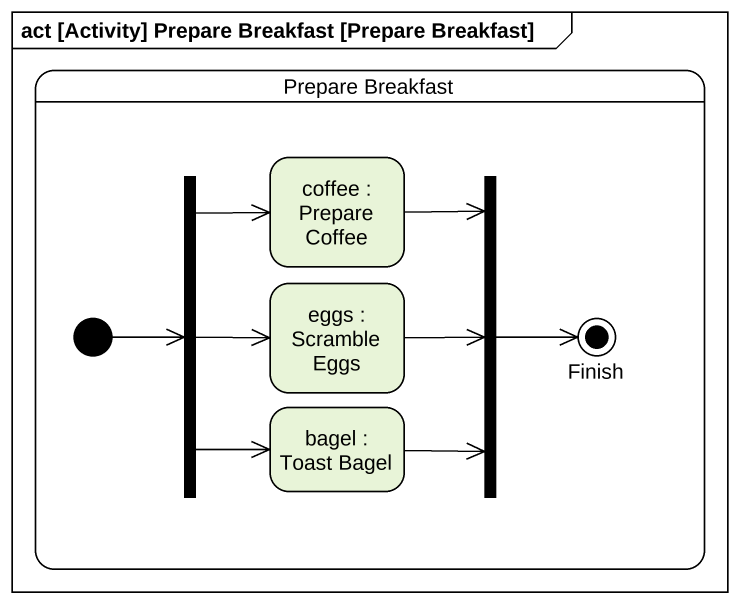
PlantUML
@startuml
mainframe act [Activity] Prepare Breakfast [Prepare Breakfast]
hide empty description
state "Prepare Breakfast" as Prepare_Breakfast {
  state "coffee : Prepare Coffee" as coffee
  state fork1 <<fork>>
  state fork2 <<join>>
  state "eggs : Scramble Eggs" as eggs
  state Finish <<end>>
  state "bagel : Toast Bagel" as bagel
  [*] -right-> fork1
}
coffee --> fork2
fork1 -up-> coffee
fork1 -right-> eggs
fork1 --> bagel
fork2 -right-> Finish
eggs -right-> fork2
bagel -up-> fork2
@enduml
